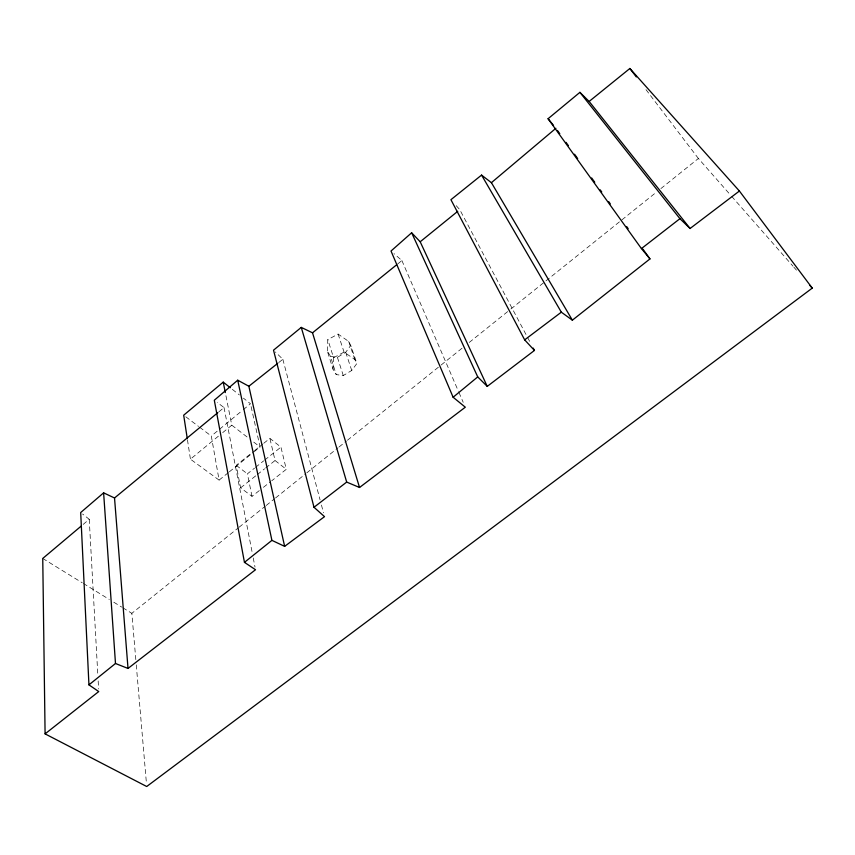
<?xml version="1.0" encoding="UTF-8"?>
<svg xmlns="http://www.w3.org/2000/svg" width="855" height="855" viewBox="0 0 855 855"><rect width="100%" height="100%" fill="white"/><g stroke="black" fill="none" stroke-linecap="round" stroke-linejoin="round"><path stroke-width="0.64" stroke-dasharray="4.28 3.21" d="M327.294 350.988L327.818 339.595L338.099 334.081L348.68 341.444L350.742 345.409L356.888 363.482L351.736 370.461L343.283 375.559L336.239 374.597L333.012 369.2L327.294 350.988L330.49 356.353L336.239 374.597M333.012 369.2L333.578 357.7L327.818 339.595M330.49 356.353L337.404 357.337L345.698 352.303L350.742 345.409M83.181 524.414L89.241 519.306L82.593 514.037M218.912 411.779L224.031 407.557L217.223 402.438M228.306 472.655L219.094 480.115L211.303 436.039L218.517 430.097M219.553 429.242L242.232 410.56M243.269 409.705L250.483 403.763L243.419 398.152M219.094 480.115L190.43 459.167L218.666 435.943M222.706 432.63L231.78 425.17L225.57 393.866M397.778 263.874L401.893 260.551L393.984 253.614M229.332 471.832L252.877 452.765M253.892 451.932L260.038 446.962L250.483 403.763M135.817 659.6L131.841 613.334L238.075 528.048M239.111 527.214L265.146 506.31M266.194 505.476L274.519 498.786M275.567 497.952L305.769 473.702M306.806 472.858L338.046 447.774M339.093 446.941L346.382 441.084M347.419 440.25L440.111 365.833M441.148 365L463.025 347.44M469.267 342.428L509.89 309.809M510.927 308.976L656.726 191.915M660.894 188.57L698.385 158.474L730.79 195.368M259.268 490.61L252.001 496.349L240.618 487.842L236.215 465.323L253.572 451.44M254.587 450.617L262.763 444.087M263.778 443.264L269.902 438.369L280.942 447.133L286.297 469.31L271.74 480.777M252.001 496.349L247.405 473.82L254.523 468.155M255.538 467.343L263.671 460.877M264.687 460.065L280.942 447.133M278.719 362.563L282.845 359.292L275.385 352.004M240.618 487.842L256.265 475.423M257.312 474.589L264.612 468.797M265.659 467.974L275.054 460.524L269.902 438.369M263.425 487.329L270.704 481.6M333.578 357.7L344.063 352.1L354.804 359.495L356.888 363.482M42.75 558.454L82.219 582.768M83.352 583.463L109.29 599.441M113.801 602.219L121.699 607.082M122.821 607.777L131.841 613.334M185.813 416.802L198.563 426.421M199.621 427.222L211.303 436.039M236.215 465.323L247.405 473.82M231.78 425.17L247.48 437.279M253.764 442.121L260.038 446.962M275.054 460.524L286.297 469.31M232.325 389.335L239.389 394.946M456.239 205.681L459.776 209.667L526.99 336.368M731.666 196.372L792.98 266.183M793.857 267.177L796.486 270.169M645.995 89.657L698.385 158.474M527.61 337.543L530.72 343.411M401.893 260.551L458.44 391.312M458.975 392.531L463.207 402.31M348.68 341.444L354.804 359.495M345.698 352.303L351.736 370.461M338.099 334.081L344.063 352.1M337.404 357.337L343.283 375.559M282.845 359.292L320.08 499.876M321.448 505.038L323.5 512.776M224.031 407.557L252.225 552.725M253.24 557.962L255.025 567.111M187.459 439.769L190.43 459.167M136.266 664.891L146.483 783.875M89.241 519.306L97.865 675.653M98.165 680.954L98.603 688.906"/><path stroke-width="1.28" d="M411.65 232.774L391.024 251.017L453.118 397.244L465.312 407.204L359.538 487.489L346.681 482.081L301.259 327.401L273.514 350.187L313.999 507.272L324.526 516.644L284.64 546.366L271.911 540.36L237.722 380.208L214.306 400.236L244.455 562.355L255.527 569.729L128.015 668.439L115.489 663.501L88.941 684.866L98.742 691.556L45.091 733.868L146.707 786.514L812.25 288.124L739.404 191.018L629.879 68.486L589.138 101.446L579.914 92.351L548.076 118.727L641.432 248.591L649.96 258.915L572.369 320.176L561.329 312.182L481.557 175.093L450.927 199.696L524.66 339.863L534.45 350.443L487.243 386.385L477.731 376.905L411.65 232.774L420.19 241.773L487.243 386.385M128.015 668.439L114.527 497.984L103.615 492.843L80.691 512.54L88.941 684.866M81.161 526.114L42.75 558.454L45.091 733.868M481.557 175.093L491.411 182.671L555.889 128.303M230.305 387.743L223.241 382.132L183.686 415.199L187.256 438.476M114.527 497.984L217.886 412.623M453.118 397.244L477.731 376.905M420.19 241.773L457.746 211.313M301.259 327.401L312.524 332.819L396.752 264.708M244.455 562.355L271.911 540.36M284.64 546.366L248.858 386.246L277.693 363.375M641.432 248.591L679.928 218.677L690.081 228.488L739.404 191.018M313.999 507.272L346.681 482.081M524.66 339.863L561.329 312.182M237.722 380.208L248.858 386.246M809.621 285.132L812.25 288.124M548.076 118.727L553.548 125.429M589.138 101.446L690.081 228.488M579.914 92.351L679.928 218.677M629.879 68.486L636.323 76.95M557.449 130.462L559.779 133.701M565.999 142.336L568.329 145.574M574.549 154.21L577.659 158.528M591.649 177.958L594.759 182.275M600.199 189.831L601.76 191.99M608.76 201.705L610.31 203.864M626.64 226.532L628.19 228.691M642.96 249.2L649.96 258.915M491.411 182.671L572.369 320.176M533.21 348.103L534.45 350.443M312.524 332.819L359.538 487.489M223.241 382.132L225.314 392.563M103.615 492.843L115.489 663.501"/></g></svg>
